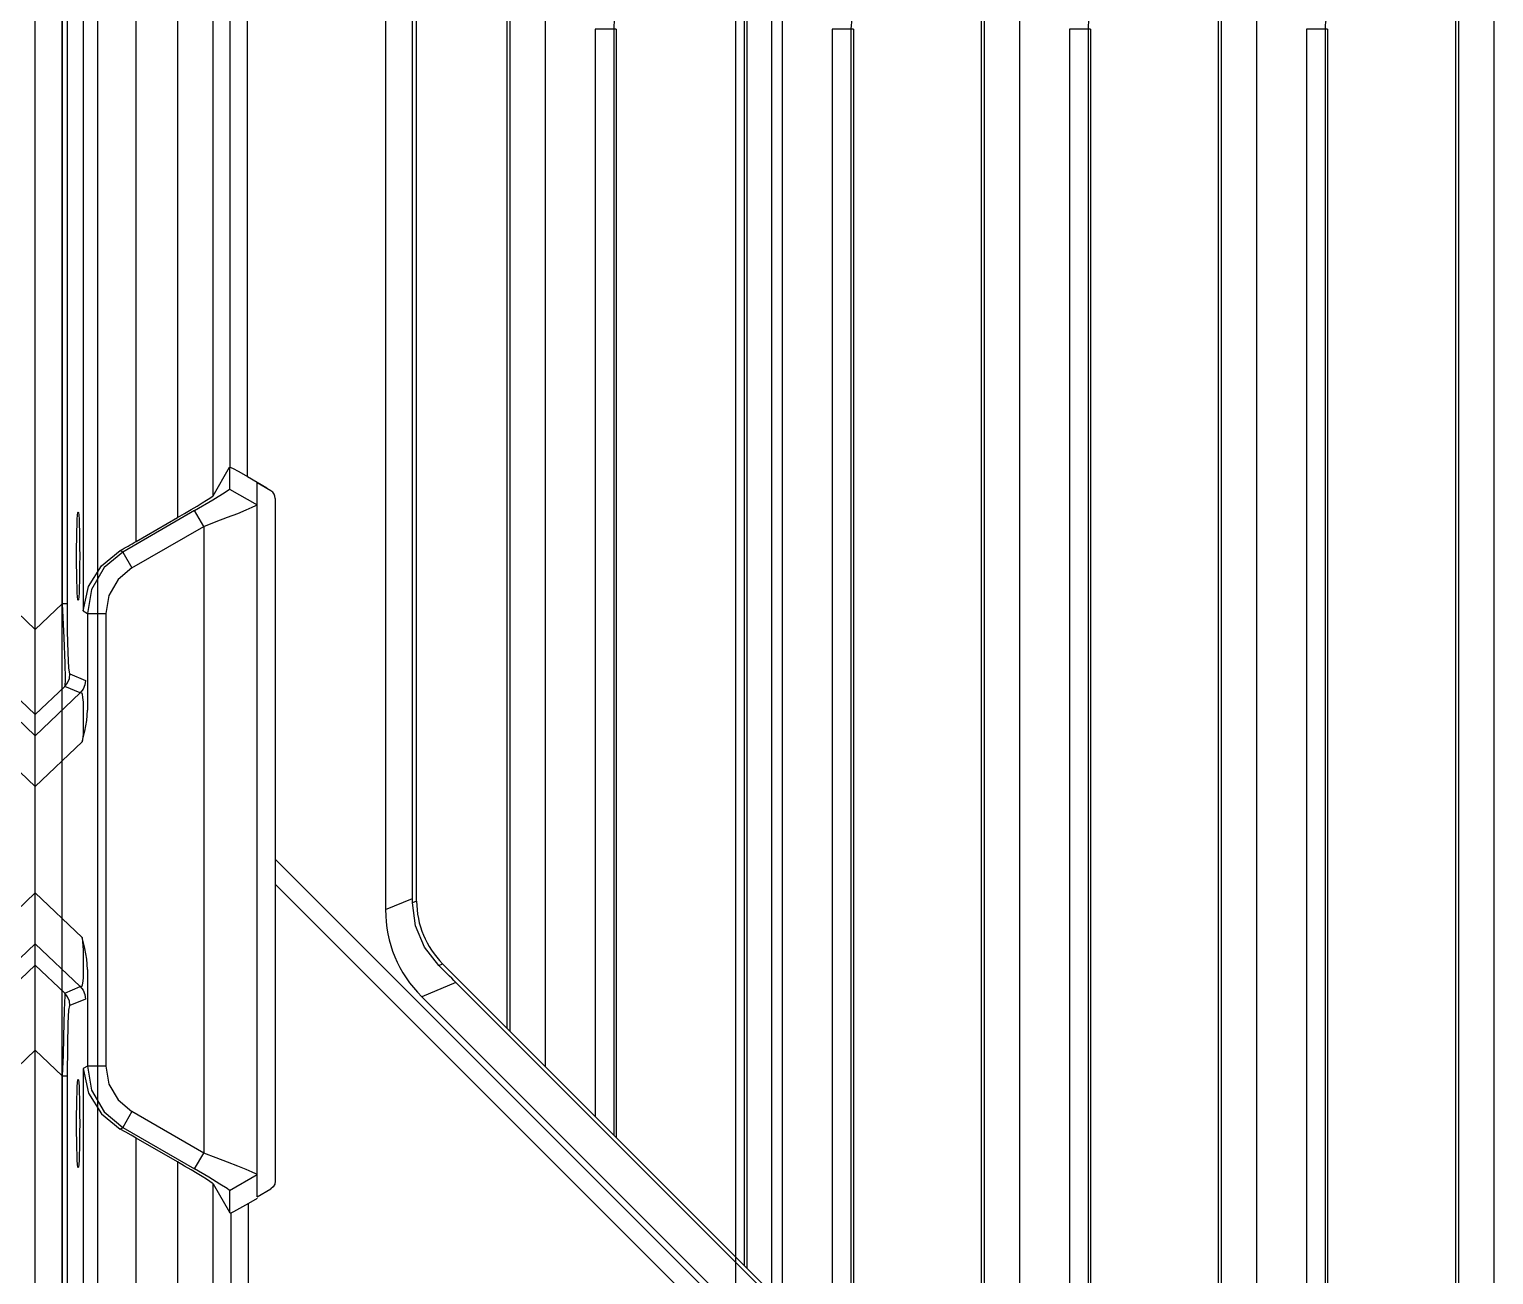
# Model space of a CAD drawing. Header units: millimetres. Extents: x -3132 to 28633, y 682 to 5849.
# Drawn here: x 23560.6 to 23643.1, y 5186.2 to 5256.4 of the extents above; entities that cross this region are included whole.
import ezdxf

# ---------------------------------------------------------------- set-up
doc = ezdxf.new("R2010")
doc.units = ezdxf.units.MM

# ---------------------------------------------------------------- blocks, each defined once
blk = doc.blocks.new('gf')
at = {"linetype": 'Continuous'}
for p, q in [((19758.792, 5008.434), (19758.792, 5508.434)), ((20258.792, 5008.434), (20258.792, 5508.434)), ((19825.658, 5486.934), (19825.658, 5264.414)), ((19827.651, 5486.934), (19827.651, 5263.348)), ((19839.028, 5486.934), (19839.028, 5264.414)), ((19841.021, 5486.934), (19841.021, 5263.348)), ((19814.281, 5486.546), (19814.281, 5343.916)), ((19812.288, 5485.372), (19812.288, 5345.909)), ((19760.314, 5480.706), (19760.314, 5396.746)), ((19760.606, 5396.746), (19760.606, 5480.668)), ((19800.911, 5474.053), (19800.911, 5357.286)), ((19798.918, 5472.061), (19798.918, 5359.279)), ((19761.486, 5470.659), (19761.486, 5396.338)), ((19764.485, 5400.26), (19764.485, 5470.659)), ((19766.813, 5468.33), (19766.813, 5401.605)), ((19768.812, 5402.836), (19768.812, 5466.232)), ((19787.541, 5462.805), (19787.541, 5370.656)), ((19785.548, 5458.691), (19785.548, 5372.649)), ((19780.292, 5379.975), (19780.292, 5450.95)), ((19769.759, 5441.636), (19769.759, 5404.454)), ((19770.758, 5403.915), (19770.758, 5441.636)), ((19785.402, 5372.795), (19785.402, 5438.02)), ((19798.772, 5359.425), (19798.772, 5438.02)), ((19812.142, 5346.055), (19812.142, 5438.02)), ((19825.512, 5328.848), (19825.512, 5438.02)), ((19838.882, 5328.848), (19838.882, 5438.02)), ((19778.543, 5433.85), (19778.543, 5379.497)), ((19780.064, 5380.127), (19780.064, 5433.85)), ((19790.358, 5429.137), (19790.358, 5367.839)), ((19791.546, 5429.137), (19790.358, 5429.137)), ((19791.412, 5429.137), (19791.412, 5366.785)), ((19791.546, 5429.137), (19791.546, 5366.651)), ((19803.728, 5429.137), (19803.728, 5354.469)), ((19804.916, 5429.137), (19803.728, 5429.137)), ((19804.782, 5429.137), (19804.782, 5353.415)), ((19804.916, 5429.137), (19804.916, 5353.281)), ((19817.098, 5429.137), (19817.098, 5341.099)), ((19818.286, 5429.137), (19817.098, 5429.137)), ((19818.152, 5429.137), (19818.152, 5340.045)), ((19818.286, 5429.137), (19818.286, 5339.911)), ((19830.468, 5429.137), (19830.468, 5337.731)), ((19831.656, 5429.137), (19830.468, 5429.137)), ((19831.522, 5429.137), (19831.522, 5337.731)), ((19831.656, 5429.137), (19831.656, 5337.731)), ((19768.812, 5402.836), (19769.739, 5404.443)), ((19769.76, 5404.454), (19769.739, 5404.443)), ((19769.739, 5404.443), (19769.739, 5403.212)), ((19770.758, 5403.915), (19771.851, 5403.283)), ((19771.292, 5363.303), (19771.292, 5403.566)), ((19772.074, 5403.114), (19771.292, 5403.566)), ((19769.739, 5403.212), (19771.292, 5402.316)), ((19772.322, 5402.683), (19772.322, 5364.186)), ((19767.775, 5401.998), (19763.726, 5399.661)), ((19768.292, 5401.102), (19767.775, 5401.998)), ((19764.243, 5398.765), (19768.292, 5401.102)), ((19764.485, 5400.26), (19766.813, 5401.605)), ((19768.292, 5401.102), (19768.292, 5365.766)), ((19763.726, 5399.661), (19763.581, 5399.744)), ((19763.726, 5399.661), (19764.243, 5398.765)), ((19758.792, 5395.3), (19760.314, 5396.746)), ((19760.606, 5396.746), (19760.314, 5396.746)), ((20257.271, 5396.746), (20258.792, 5395.3)), ((19761.486, 5396.338), (19761.727, 5396.199)), ((19761.727, 5396.199), (19761.727, 5390.751)), ((19761.727, 5396.199), (19762.762, 5396.199)), ((19762.762, 5396.199), (19762.762, 5370.67)), ((19760.747, 5392.784), (19761.62, 5392.423)), ((19760.454, 5392.077), (19758.792, 5390.497)), ((19761.327, 5391.716), (19760.454, 5392.077)), ((20258.792, 5390.497), (20257.13, 5392.077)), ((19758.792, 5389.302), (19761.327, 5391.716)), ((20256.257, 5391.716), (20258.792, 5389.302)), ((19761.437, 5388.948), (19758.792, 5386.43)), ((20258.792, 5386.43), (20256.148, 5388.948)), ((19772.34, 5382.322), (19798.38, 5356.28)), ((19758.792, 5380.439), (19761.437, 5377.921)), ((19772.34, 5380.907), (19797.827, 5355.42)), ((20256.148, 5377.921), (20258.792, 5380.439)), ((19778.543, 5379.497), (19780.064, 5380.127)), ((19780.292, 5379.975), (19780.064, 5379.88)), ((19761.327, 5375.153), (19758.792, 5377.566)), ((20258.792, 5377.566), (20256.257, 5375.153)), ((19758.792, 5376.371), (19760.454, 5374.791)), ((19761.727, 5376.118), (19761.727, 5370.67)), ((19781.537, 5376.351), (19781.756, 5376.441)), ((19781.756, 5376.441), (19820.554, 5337.643)), ((20257.13, 5374.791), (20258.792, 5376.371)), ((19782.509, 5375.385), (19780.578, 5374.585)), ((19802.277, 5355.617), (19782.509, 5375.385)), ((19760.454, 5374.791), (19761.327, 5375.153)), ((19761.62, 5374.446), (19760.747, 5374.084)), ((19780.578, 5374.585), (19800.911, 5354.252)), ((19760.314, 5370.122), (19758.792, 5371.569)), ((20258.792, 5371.569), (20257.271, 5370.122)), ((19761.727, 5370.67), (19761.486, 5370.531)), ((19761.486, 5370.531), (19761.486, 5146.338)), ((19762.762, 5370.67), (19761.727, 5370.67)), ((19760.314, 5370.122), (19760.314, 5146.746)), ((19760.314, 5370.122), (19760.606, 5370.122)), ((19760.606, 5146.746), (19760.606, 5370.122)), ((19764.243, 5368.104), (19763.726, 5367.208)), ((19768.292, 5365.766), (19764.243, 5368.104)), ((19763.581, 5367.124), (19763.726, 5367.208)), ((19763.726, 5367.208), (19767.775, 5364.87)), ((19764.485, 5150.26), (19764.485, 5366.608)), ((19766.813, 5365.264), (19764.485, 5366.608)), ((19767.775, 5364.87), (19768.292, 5365.766)), ((19766.813, 5365.264), (19766.813, 5151.605)), ((19769.739, 5363.657), (19771.292, 5364.553)), ((19768.812, 5152.836), (19768.812, 5364.032)), ((19768.812, 5364.032), (19769.739, 5362.426)), ((19771.292, 5363.303), (19772.074, 5363.755)), ((19772.322, 5364.186), (19772.292, 5364.015)), ((19769.739, 5363.657), (19769.739, 5362.426)), ((19771.292, 5363.202), (19770.81, 5362.923)), ((19770.81, 5272.56), (19770.81, 5362.923)), ((19769.739, 5362.426), (19769.812, 5362.384)), ((19769.811, 5362.385), (19769.811, 5272.208))]:
    blk.add_line(p, q, dxfattribs=at)
for points in [[(19769.76, 5404.454), (19769.909, 5404.386), (19770.261, 5404.197), (19770.758, 5403.915)], [(19767.775, 5401.998), (19768.796, 5402.6), (19769.504, 5403.039), (19769.739, 5403.212)], [(19768.292, 5401.102), (19768.983, 5401.373), (19769.634, 5401.619), (19770.209, 5401.839), (19770.679, 5402.031), (19771.02, 5402.182), (19771.226, 5402.281), (19771.292, 5402.316)], [(19761.486, 5396.338), (19761.784, 5397.721), (19762.518, 5398.889), (19763.581, 5399.744)], [(19763.726, 5399.661), (19762.675, 5398.783), (19761.963, 5397.549), (19761.727, 5396.199)], [(19764.243, 5398.765), (19763.457, 5398.105), (19762.94, 5397.21), (19762.762, 5396.199)], [(19760.314, 5396.746), (19760.404, 5394.822), (19760.456, 5393.397), (19760.473, 5392.482), (19760.454, 5392.077)], [(19760.747, 5392.784), (19760.685, 5393.115), (19760.64, 5393.969), (19760.615, 5395.199), (19760.606, 5396.746)], [(19760.454, 5392.077), (19760.613, 5392.283), (19760.713, 5392.524), (19760.747, 5392.784)], [(19761.62, 5392.423), (19761.586, 5392.165), (19761.487, 5391.924), (19761.327, 5391.716)], [(19761.327, 5391.716), (19761.394, 5391.738), (19761.427, 5391.652), (19761.455, 5391.462), (19761.487, 5391.187), (19761.499, 5390.829), (19761.495, 5390.37), (19761.495, 5389.862), (19761.484, 5389.369), (19761.437, 5388.948)], [(19761.437, 5388.948), (19761.59, 5389.556), (19761.692, 5390.161), (19761.727, 5390.751)], [(19781.537, 5376.351), (19780.734, 5377.386), (19780.233, 5378.589), (19780.064, 5379.88)], [(19761.437, 5377.921), (19761.492, 5377.208), (19761.494, 5376.568), (19761.499, 5376.028), (19761.482, 5375.624), (19761.446, 5375.348), (19761.415, 5375.166), (19761.328, 5375.151)], [(19761.727, 5376.118), (19761.692, 5376.708), (19761.59, 5377.312), (19761.437, 5377.921)], [(19760.454, 5374.791), (19760.46, 5374.612), (19760.442, 5374.273), (19760.414, 5373.781), (19760.394, 5373.121), (19760.381, 5372.281), (19760.36, 5371.284), (19760.314, 5370.122)], [(19760.747, 5374.084), (19760.713, 5374.342), (19760.614, 5374.583), (19760.454, 5374.791)], [(19761.327, 5375.153), (19761.485, 5374.947), (19761.585, 5374.706), (19761.62, 5374.446)], [(19760.606, 5370.122), (19760.617, 5371.842), (19760.647, 5373.083), (19760.691, 5373.82), (19760.747, 5374.084)], [(19761.486, 5370.531), (19761.783, 5369.149), (19762.516, 5367.982), (19763.581, 5367.124)], [(19761.727, 5370.67), (19761.962, 5369.32), (19762.674, 5368.087), (19763.726, 5367.208)], [(19762.762, 5370.67), (19762.94, 5369.659), (19763.457, 5368.763), (19764.243, 5368.104)], [(19764.485, 5366.608), (19764.191, 5366.777), (19763.902, 5366.942), (19763.581, 5367.124)], [(19771.292, 5364.553), (19771.226, 5364.588), (19771.022, 5364.686), (19770.681, 5364.837), (19770.212, 5365.028), (19769.636, 5365.249), (19768.985, 5365.495), (19768.292, 5365.766)], [(19769.739, 5363.657), (19769.609, 5363.761), (19769.205, 5364.019), (19768.574, 5364.402), (19767.775, 5364.87)], [(19772.292, 5364.015), (19772.205, 5363.865), (19772.074, 5363.755)], [(19770.81, 5362.923), (19770.313, 5362.641), (19769.958, 5362.45), (19769.812, 5362.384)]]:
    blk.add_lwpolyline(points, dxfattribs=at)
for centre in [(19795.546, 5429.137), (19808.916, 5429.137), (19822.286, 5429.137), (19835.656, 5429.137)]:
    blk.add_arc(centre, 4.134, 135, 180, dxfattribs=at)
for centre, major_axis, ratio, start_param, end_param in [((19766.813, 5401.685), (2, 1.156), 0.030233, -1.588271, -0.052381), ((19771.825, 5402.683), (0.249, 0.431), 0.999391, -1.047198, -0.000527), ((19764.485, 5400.381), (3, 1.734), 0.030233, -1.894063, -1.588271), ((19792.939, 5382.582), (13.878, 5.748), 0.665735, 2.872523, 3.410662), ((19779.562, 5377.041), (0.143, 10.881), 0.044269, -1.306283, -1.282709), ((19785.295, 5379.977), (4.623, 1.915), 0.999286, 2.749146, 3.534039), ((19779.972, 5377.211), (7.795, -7.593), 0.044269, 1.282709, 1.411908), ((19766.813, 5365.183), (2, -1.156), 0.030233, 0.052381, 1.588271)]:
    blk.add_ellipse(centre, major_axis=major_axis, ratio=ratio, start_param=start_param, end_param=end_param, dxfattribs=at)
for centre in [(19761.207, 5399.434), (19761.207, 5367.434)]:
    blk.add_ellipse(centre, major_axis=(0, 2.5), ratio=0.034921, dxfattribs=at)
blk = doc.blocks.new('*U110')
blk.add_blockref('gf', (-20008.792, -5261.934))
blk = doc.blocks.new('*U111')
at = {"color": 0, "linetype": 'ByBlock', "lineweight": -2, "transparency": 16777216}
for p in [(0, 0), (500, 0)]:
    blk.add_blockref('*U110', p, dxfattribs=at)
blk = doc.blocks.new('tgjn')
at = {"color": 114, "linetype": 'Continuous', "true_color": 0x139b48}
for p, q in [((19512.466, 7272.16), (19512.466, 6775.16)), ((19514.466, 7272.16), (19514.466, 6775.16)), ((19550.466, 6775.16), (19550.466, 7272.16)), ((19552.466, 7272.16), (19552.466, 6775.16))]:
    blk.add_line(p, q, dxfattribs=at)
blk = doc.blocks.new('*U114')
blk.add_blockref('tgjn', (-19767.966, -7030.66))

msp = doc.modelspace()

# ---------------------------------------------------------------- block references
at = {"color": 0, "linetype": 'ByBlock', "lineweight": -2, "transparency": 16777216}
msp.add_blockref('*U114', (23817.901, 5092.128), dxfattribs=at)
msp.add_blockref('*U111', (23310.901, 5089.228))

doc.saveas('drawing.dxf')
